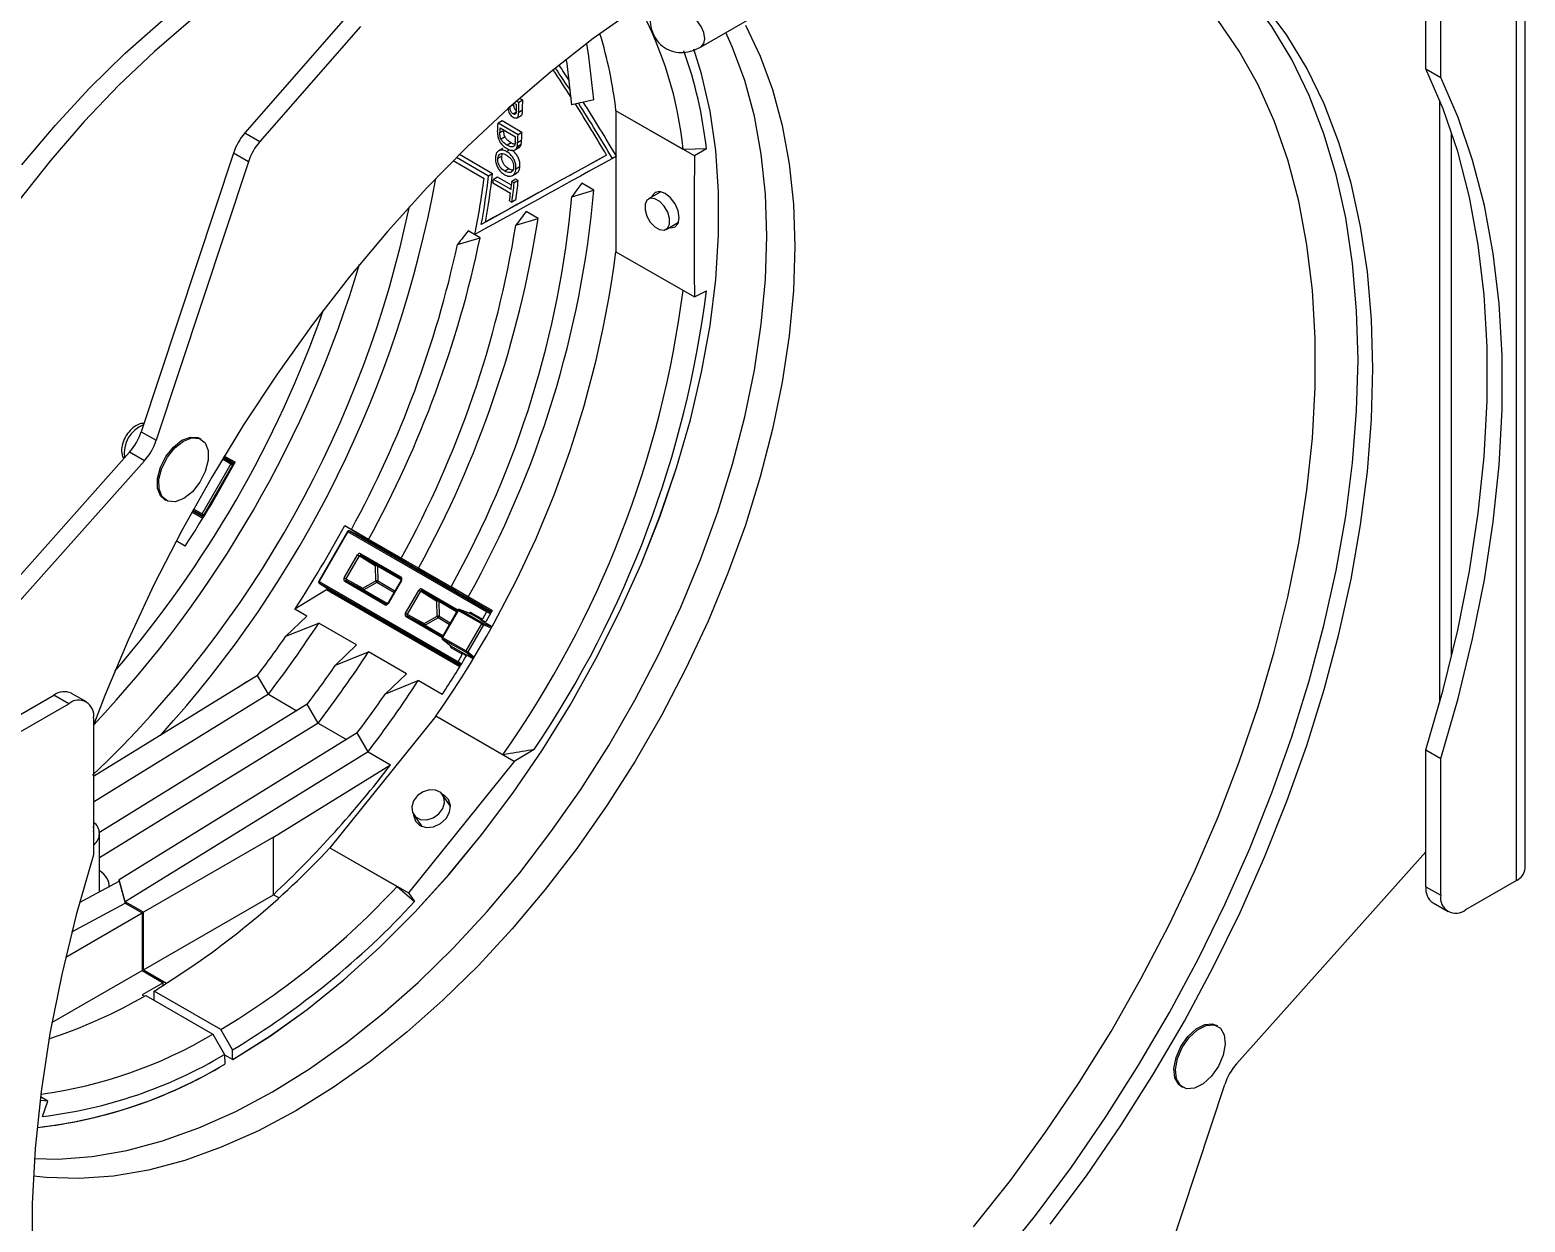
# Model space of a CAD drawing. Extents: x 16.5 to 113.1, y 4.4 to 84.5.
# Drawn here: x 30.79 to 36.09, y 61.04 to 65.28 of the extents above; entities that cross this region are included whole.
import ezdxf

# ---------------------------------------------------------------- set-up
doc = ezdxf.new("R2010")
doc.units = 0
doc.header["$MEASUREMENT"] = 0
doc.layers.add('OBJECT', color=7, linetype='CONTINUOUS')

msp = doc.modelspace()

# ---------------------------------------------------------------- linework, layer by layer
at = {"layer": 'OBJECT'}
for p, q in [((36.0643, 62.2576), (36.0643, 65.8503)), ((36.095, 62.3004), (36.095, 65.8932)), ((35.7426, 65.1383), (35.7426, 65.6237)), ((35.7956, 65.1077), (35.7956, 65.5932)), ((33.1717, 65.2167), (33.6136, 65.4718)), ((31.9093, 65.3192), (31.5525, 64.9108)), ((31.9623, 65.2886), (31.6054, 64.8802)), ((35.7426, 65.1383), (35.7956, 65.1077)), ((32.4857, 64.9972), (32.486, 64.9974)), ((32.486, 64.9974), (32.4857, 64.9973)), ((32.507, 65.0113), (32.4929, 65.0031)), ((32.5075, 65.0167), (32.5157, 65.012)), ((32.5238, 65.0188), (32.5154, 65.0236)), ((32.538, 65.0269), (32.5238, 65.0188)), ((32.538, 65.0269), (32.5266, 65.0335)), ((32.7905, 65.0284), (32.7124, 65.0101)), ((35.792, 62.8888), (35.792, 65.0271)), ((32.4648, 64.9533), (32.4507, 64.9451)), ((32.5214, 64.9043), (32.4507, 64.9451)), ((32.5355, 64.9125), (32.4648, 64.9533)), ((32.5151, 64.9847), (32.5041, 64.9784)), ((32.5182, 64.9648), (32.5323, 64.9729)), ((32.5378, 64.9914), (32.5237, 64.9832)), ((33.1072, 64.852), (32.869, 64.9895)), ((33.1472, 64.8289), (32.869, 64.9895)), ((32.869, 64.9895), (32.869, 64.9895)), ((32.869, 64.9895), (32.869, 64.489)), ((31.5525, 64.9108), (31.6054, 64.8802)), ((32.4715, 64.9194), (32.4573, 64.9112)), ((32.4583, 64.9286), (32.5127, 64.8972)), ((32.4753, 64.8965), (32.4611, 64.8883)), ((32.5355, 64.9125), (32.5214, 64.9043)), ((35.8344, 63.0526), (35.8344, 64.9123)), ((31.5115, 64.8391), (31.1847, 63.8503)), ((31.5645, 64.8085), (31.5115, 64.8391)), ((32.4673, 64.8559), (32.4531, 64.8477)), ((32.4638, 64.8282), (32.466, 64.8372)), ((32.4908, 64.8511), (32.4802, 64.8449)), ((32.4975, 64.8752), (32.4833, 64.867)), ((32.5105, 64.8507), (32.5247, 64.8589)), ((32.5263, 64.8599), (32.5121, 64.8517)), ((32.5322, 64.8694), (32.518, 64.8612)), ((32.5341, 64.8837), (32.5199, 64.8755)), ((33.1902, 64.8538), (33.1472, 64.8289)), ((31.5645, 64.8085), (31.2376, 63.8197)), ((32.4007, 64.7484), (32.2908, 64.8118)), ((32.417, 64.7578), (32.3027, 64.8238)), ((32.4313, 64.7661), (32.3132, 64.8342)), ((32.4638, 64.8282), (32.4496, 64.8199)), ((32.489, 64.7831), (32.4748, 64.7748)), ((32.5281, 64.7909), (32.5139, 64.7827)), ((32.8703, 64.8283), (32.8562, 64.8201)), ((32.4313, 64.7661), (32.417, 64.7578)), ((32.4324, 64.7336), (32.495, 64.6975)), ((32.4482, 64.7542), (32.4339, 64.746)), ((32.4965, 64.7099), (32.4339, 64.746)), ((32.4983, 64.7253), (32.4482, 64.7542)), ((32.514, 64.7462), (32.4998, 64.7379)), ((32.5079, 64.7332), (32.4998, 64.7379)), ((32.5018, 64.7593), (32.5161, 64.7675)), ((32.5222, 64.7414), (32.5079, 64.7332)), ((32.5222, 64.7414), (32.514, 64.7462)), ((32.7905, 64.7074), (32.7481, 64.7319)), ((32.7124, 64.6845), (32.7905, 64.7074)), ((33.0286, 64.702), (32.9844, 64.6764)), ((32.4913, 64.6692), (32.4994, 64.6644)), ((32.5138, 64.6727), (32.4994, 64.6644)), ((32.5924, 64.6068), (32.55, 64.6313)), ((32.4055, 64.594), (32.391, 64.5856)), ((32.5134, 64.5833), (32.5924, 64.6068)), ((33.0468, 64.5682), (33.0911, 64.5938)), ((32.3063, 64.5144), (32.3866, 64.5386)), ((32.3866, 64.5386), (32.3441, 64.5631)), ((32.869, 64.489), (33.1472, 64.3284)), ((33.1472, 64.3284), (33.1902, 64.3499)), ((31.1847, 63.8503), (31.2376, 63.8197)), ((31.3854, 63.8293), (31.3918, 63.8263)), ((31.1425, 63.7772), (30.4216, 62.9684)), ((31.1954, 63.7466), (31.1425, 63.7772)), ((31.3971, 63.8232), (31.3918, 63.8263)), ((31.1954, 63.7466), (30.4746, 62.9378)), ((31.4001, 63.5591), (31.5019, 63.7353)), ((31.5079, 63.7319), (31.4061, 63.5556)), ((31.5019, 63.7353), (31.4722, 63.7525)), ((31.4748, 63.7568), (31.5068, 63.7383)), ((31.515, 63.737), (31.4763, 63.7594)), ((31.5175, 63.7416), (31.479, 63.7638)), ((31.479, 63.7638), (31.5175, 63.7416)), ((31.5068, 63.7383), (31.5138, 63.7348)), ((31.5113, 63.7302), (31.5079, 63.7319)), ((31.2668, 63.6098), (31.2721, 63.6067)), ((31.4025, 63.5424), (31.364, 63.5646)), ((31.3665, 63.5691), (31.4052, 63.5468)), ((31.4, 63.5533), (31.368, 63.5718)), ((31.3704, 63.5762), (31.4001, 63.5591)), ((31.4066, 63.5491), (31.4, 63.5533)), ((31.4061, 63.5556), (31.4093, 63.5535)), ((31.9064, 63.5171), (31.9488, 63.4926)), ((31.9064, 63.5171), (31.9565, 63.4882)), ((31.3403, 63.4442), (31.3089, 63.4623)), ((31.9162, 63.4961), (31.8145, 63.3199)), ((31.918, 63.4951), (31.8163, 63.3188)), ((32.4101, 63.211), (31.918, 63.4951)), ((31.9228, 63.4981), (31.923, 63.498)), ((31.923, 63.498), (32.4117, 63.2159)), ((31.968, 63.4755), (31.923, 63.498)), ((31.9913, 63.4681), (31.93, 63.5035)), ((31.93, 63.5035), (31.9488, 63.4926)), ((32.4297, 63.215), (31.9565, 63.4882)), ((31.9678, 63.4756), (31.9663, 63.4764)), ((32.4272, 63.2105), (31.968, 63.4755)), ((31.9913, 63.4681), (32.1256, 63.3905)), ((31.9044, 63.3311), (31.9515, 63.4126)), ((31.9575, 63.4091), (31.9104, 63.3277)), ((31.9635, 63.4114), (31.9575, 63.4091)), ((32.0158, 63.3731), (31.9575, 63.4091)), ((31.9635, 63.4172), (32.1061, 63.3349)), ((32.1061, 63.3291), (31.9635, 63.4114)), ((31.9635, 63.4114), (32.0218, 63.3754)), ((32.0167, 63.3206), (32.0158, 63.3731)), ((32.0218, 63.3754), (32.1072, 63.3261)), ((32.0228, 63.3732), (32.0237, 63.3206)), ((32.1069, 63.3246), (32.0228, 63.3732)), ((32.168, 63.3661), (32.1068, 63.4014)), ((32.1068, 63.4014), (32.1256, 63.3905)), ((32.168, 63.3661), (32.3024, 63.2885)), ((31.8163, 63.3188), (31.8145, 63.3199)), ((31.816, 63.3132), (31.858, 63.2854)), ((31.816, 63.3132), (31.8162, 63.3131)), ((32.3049, 63.031), (31.8162, 63.3131)), ((31.8162, 63.3131), (31.8582, 63.2853)), ((31.8163, 63.3188), (32.3084, 63.0347)), ((32.0491, 63.2361), (31.9064, 63.3184)), ((31.9104, 63.3277), (31.9114, 63.3213)), ((31.9104, 63.3277), (31.9708, 63.2951)), ((31.9114, 63.3213), (32.0541, 63.239)), ((31.9718, 63.2888), (31.9114, 63.3213)), ((31.9708, 63.2951), (32.0167, 63.3206)), ((32.0202, 63.3145), (31.9743, 63.289)), ((32.081, 63.2794), (32.0202, 63.3145)), ((32.0237, 63.3206), (32.0846, 63.2855)), ((32.1063, 63.3232), (32.0593, 63.2418)), ((32.1081, 63.3222), (32.0611, 63.2407)), ((32.3448, 63.264), (32.2836, 63.2994)), ((32.2836, 63.2994), (32.3024, 63.2885)), ((31.8415, 63.289), (31.7292, 63.2197)), ((32.3147, 63.0158), (31.8415, 63.289)), ((31.8582, 63.2853), (32.3174, 63.0202)), ((32.0572, 63.2395), (31.9718, 63.2888)), ((31.9743, 63.289), (32.0584, 63.2405)), ((32.1219, 63.2056), (32.1689, 63.2871)), ((32.1749, 63.2836), (32.1279, 63.2022)), ((32.1749, 63.2836), (32.1809, 63.2859)), ((32.2332, 63.2476), (32.1749, 63.2836)), ((32.1809, 63.2917), (32.3081, 63.2183)), ((32.1809, 63.2859), (32.2393, 63.2499)), ((32.3054, 63.2141), (32.1809, 63.2859)), ((32.2342, 63.1951), (32.2332, 63.2476)), ((32.2393, 63.2499), (32.3044, 63.2123)), ((32.2403, 63.2476), (32.2412, 63.1951)), ((32.3036, 63.2111), (32.2403, 63.2476)), ((32.3448, 63.264), (32.4297, 63.215)), ((31.7716, 63.1952), (31.6974, 63.124)), ((31.7716, 63.1952), (31.7292, 63.2197)), ((32.2511, 63.1195), (32.1239, 63.1929)), ((32.1289, 63.1958), (32.1279, 63.2022)), ((32.1279, 63.2022), (32.1882, 63.1696)), ((32.1892, 63.1633), (32.1289, 63.1958)), ((32.1289, 63.1958), (32.2534, 63.1239)), ((32.1882, 63.1696), (32.2342, 63.1951)), ((32.2412, 63.1951), (32.2811, 63.1721)), ((32.3071, 63.217), (32.2517, 63.121)), ((32.3089, 63.216), (32.2534, 63.12)), ((32.3924, 63.1678), (32.3089, 63.216)), ((32.3506, 63.2047), (32.3132, 63.2192)), ((32.3132, 63.2192), (32.3137, 63.2189)), ((32.3137, 63.2189), (32.3972, 63.1707)), ((32.351, 63.2045), (32.3137, 63.2189)), ((32.3902, 63.1819), (32.351, 63.2045)), ((32.3558, 63.2075), (32.3951, 63.1849)), ((32.4101, 63.2109), (32.3951, 63.1849)), ((32.4117, 63.2159), (32.4101, 63.211)), ((32.4101, 63.2109), (32.4101, 63.211)), ((32.4237, 63.204), (32.4101, 63.2109)), ((32.4117, 63.2159), (32.4262, 63.2086)), ((31.6974, 63.124), (31.8141, 63.1707)), ((31.9484, 63.0931), (31.8141, 63.1707)), ((32.2543, 63.1257), (32.1892, 63.1633)), ((32.2376, 63.189), (32.1917, 63.1635)), ((32.1917, 63.1635), (32.2551, 63.1269)), ((32.2776, 63.1659), (32.2376, 63.189)), ((32.3369, 63.0718), (32.3924, 63.1678)), ((32.3984, 63.1643), (32.3429, 63.0683)), ((32.3878, 63.1828), (32.397, 63.1792)), ((32.3878, 63.1828), (32.427, 63.1601)), ((32.3951, 63.1849), (32.3902, 63.1819)), ((32.397, 63.1792), (32.3902, 63.1819)), ((32.4077, 63.175), (32.397, 63.1792)), ((32.3972, 63.1707), (32.4264, 63.1591)), ((32.4237, 63.1542), (32.3984, 63.1643)), ((31.9484, 63.0931), (31.8741, 63.0219)), ((32.2528, 63.1146), (32.284, 63.0895)), ((32.2533, 63.1143), (32.2528, 63.1146)), ((32.3368, 63.0661), (32.2533, 63.1143)), ((32.2533, 63.1143), (32.2844, 63.0892)), ((32.2534, 63.12), (32.3369, 63.0718)), ((32.2844, 63.0892), (32.3236, 63.0666)), ((31.8741, 63.0219), (31.9908, 63.0686)), ((32.1252, 62.9911), (31.9908, 63.0686)), ((32.3235, 63.0609), (32.2843, 63.0835)), ((32.3049, 63.031), (32.3084, 63.0347)), ((32.3084, 63.0347), (32.3085, 63.0349)), ((32.3235, 63.0609), (32.3085, 63.0349)), ((32.3085, 63.0349), (32.3212, 63.0265)), ((32.3216, 63.0682), (32.3609, 63.0456)), ((32.3216, 63.0682), (32.3294, 63.062)), ((32.3236, 63.0666), (32.3235, 63.0609)), ((32.3236, 63.0666), (32.3294, 63.062)), ((32.3294, 63.062), (32.3384, 63.0549)), ((32.3615, 63.0466), (32.3368, 63.0661)), ((32.3429, 63.0683), (32.3643, 63.0514)), ((31.5969, 62.985), (31.0155, 62.6259)), ((31.6355, 62.9182), (31.5969, 62.985)), ((32.1252, 62.9911), (32.0509, 62.9199)), ((32.3185, 63.0221), (32.3049, 63.031)), ((31.5586, 62.9626), (31.5286, 62.9428)), ((31.5586, 62.9626), (31.5597, 62.962)), ((32.0509, 62.9199), (32.1676, 62.9666)), ((32.2525, 62.9176), (32.1676, 62.9666)), ((30.6939, 62.8112), (30.8742, 62.9153)), ((30.7468, 62.7807), (30.9271, 62.8847)), ((30.9271, 62.8847), (30.8742, 62.9153)), ((30.9896, 62.8909), (30.9367, 62.9215)), ((31.6355, 62.9182), (31.0155, 62.5353)), ((31.7736, 62.8829), (31.0365, 62.4276)), ((31.6355, 62.9182), (31.7364, 62.8599)), ((31.8123, 62.8161), (31.7736, 62.8829)), ((31.0155, 62.8337), (31.0155, 62.3482)), ((32.2294, 62.8404), (31.854, 62.3734)), ((32.4676, 62.7029), (32.2294, 62.8404)), ((32.5075, 62.6798), (32.2294, 62.8404)), ((31.8123, 62.8161), (31.0366, 62.3371)), ((31.9504, 62.7809), (31.1061, 62.2594)), ((31.8123, 62.8161), (31.9132, 62.7579)), ((31.9891, 62.7141), (31.9504, 62.7809)), ((31.9891, 62.7141), (31.1273, 62.1818)), ((31.9891, 62.7141), (32.0692, 62.6678)), ((32.5787, 62.722), (32.5075, 62.6798)), ((35.7426, 62.7206), (35.7956, 62.69)), ((35.7426, 62.2351), (35.7426, 62.7206)), ((31.6532, 62.4109), (32.0692, 62.6678)), ((32.5075, 62.6798), (32.1322, 62.2129)), ((35.7956, 62.2045), (35.7956, 62.69)), ((32.2822, 62.521), (32.2535, 62.5618)), ((32.1512, 62.4899), (32.1799, 62.4492)), ((31.0366, 62.217), (31.0366, 62.4237)), ((31.6532, 62.4109), (31.1919, 62.1446)), ((31.6532, 62.2068), (31.6532, 62.4109)), ((31.854, 62.3734), (32.0922, 62.2359)), ((31.854, 62.3734), (32.1322, 62.2129)), ((31.854, 62.3734), (31.854, 62.3734)), ((35.0712, 61.606), (35.7426, 62.3593)), ((30.9658, 62.179), (31.1061, 62.2543)), ((31.1061, 62.2594), (31.1035, 62.2529)), ((31.1273, 62.1818), (31.1061, 62.2594)), ((31.1061, 62.2543), (31.1273, 62.1767)), ((32.0922, 62.2359), (32.1545, 62.1823)), ((36.0643, 62.2576), (35.8839, 62.1535)), ((31.1919, 61.9404), (31.6532, 62.2068)), ((31.6726, 62.1956), (31.6532, 62.2068)), ((32.1322, 62.2129), (32.1545, 62.1823)), ((35.7426, 62.2351), (35.7956, 62.2045)), ((30.9164, 61.9855), (31.1874, 62.142)), ((30.9383, 62.0752), (31.1273, 62.1767)), ((31.1919, 62.1446), (31.1273, 62.1818)), ((31.1273, 62.1767), (31.1874, 62.142)), ((31.1874, 62.142), (31.1874, 61.9379)), ((31.1919, 61.9404), (31.1919, 62.1446)), ((35.7685, 62.1779), (35.8215, 62.1473)), ((30.8676, 61.7532), (31.1874, 61.9379)), ((31.1874, 61.9379), (31.2627, 61.8944)), ((31.1919, 61.9404), (31.2744, 61.8928)), ((31.2627, 61.8944), (31.1876, 61.8511)), ((31.4667, 61.7277), (31.2303, 61.8642)), ((31.2303, 61.8316), (31.2303, 61.8642)), ((31.2627, 61.885), (31.2627, 61.8944)), ((31.1876, 61.8511), (31.1958, 61.8464)), ((31.2002, 61.8489), (31.4384, 61.7114)), ((31.4384, 61.7114), (31.4798, 61.6397)), ((31.5081, 61.656), (31.4667, 61.7277)), ((34.9861, 61.7478), (34.9998, 61.7428)), ((35.0051, 61.7397), (34.9998, 61.7428)), ((31.4798, 61.6397), (31.4809, 61.6053)), ((31.4799, 61.6385), (31.5091, 61.6216)), ((31.4809, 61.6053), (31.4809, 61.6052)), ((31.5091, 61.6216), (31.5091, 61.6216)), ((34.7123, 60.5747), (35.029, 61.5328)), ((34.8748, 61.5262), (34.8801, 61.5232)), ((30.8529, 61.4744), (30.8268, 61.4895)), ((30.8529, 61.4744), (30.8277, 61.4766)), ((30.8335, 61.4197), (30.8529, 61.4744))]:
    msp.add_line(p, q, dxfattribs=at)
at = {"layer": 'OBJECT', "flags": 128}
for points in [[(30.761, 64.7979), (30.8786, 64.9376), (31.0006, 65.0694), (31.1262, 65.1927), (31.2547, 65.3066), (31.3854, 65.4106), (31.5176, 65.5042), (31.6505, 65.5867), (31.7835, 65.6577), (31.9157, 65.7168), (32.0464, 65.7637), (32.1749, 65.7981), (32.3005, 65.8199), (32.3068, 65.8206)], [(35.5551, 64.0744), (35.5503, 64.2489), (35.5357, 64.4172), (35.5114, 64.5784), (35.4775, 64.7319), (35.4342, 64.8772), (35.3817, 65.0136), (35.32, 65.1406), (35.2496, 65.2577), (35.1707, 65.3644), (35.0835, 65.4603), (34.9885, 65.5449), (34.8861, 65.618), (34.7765, 65.6793), (34.6604, 65.7285), (34.5381, 65.7653), (34.4102, 65.7898), (34.2771, 65.8017), (34.1394, 65.801), (33.9976, 65.7877), (33.8524, 65.7619), (33.7333, 65.7321)], [(32.3068, 65.7872), (32.2767, 65.7815), (32.1491, 65.7498), (32.0193, 65.7057), (31.8878, 65.6495), (31.7554, 65.5816), (31.6228, 65.5022), (31.4908, 65.4119), (31.36, 65.311), (31.2312, 65.2003), (31.1051, 65.0801), (30.9823, 64.9513), (30.8636, 64.8146), (30.7496, 64.6706)], [(35.5022, 64.1049), (35.4973, 64.2795), (35.4827, 64.4477), (35.4584, 64.6089), (35.4246, 64.7625), (35.3813, 64.9078), (35.3287, 65.0442), (35.2671, 65.1712), (35.1967, 65.2883), (35.1177, 65.395), (35.0306, 65.4908), (34.9356, 65.5755), (34.8331, 65.6486), (34.819, 65.6574)], [(32.9943, 65.3881), (32.9414, 65.3533), (32.7886, 65.2455), (32.6373, 65.1273), (32.4879, 64.9992), (32.3412, 64.8618), (32.1976, 64.7156), (32.0578, 64.5612), (31.9224, 64.3992), (31.7918, 64.2302), (31.6666, 64.055), (31.5473, 63.8743), (31.4344, 63.6887), (31.3284, 63.499), (31.2296, 63.3061), (31.1385, 63.1106), (31.0554, 62.9133), (31.015, 62.8089)], [(33.1846, 65.2453), (33.1813, 65.2668), (33.1717, 65.2889), (33.1574, 65.3082), (33.1404, 65.3219), (33.1235, 65.3277), (33.1146, 65.3271)], [(33.3282, 65.2934), (33.3811, 65.1838), (33.4249, 65.0647), (33.4591, 64.9367), (33.4838, 64.8007), (33.4986, 64.6573), (33.5035, 64.5073), (33.4986, 64.3516), (33.4838, 64.1911), (33.4591, 64.0266), (33.4249, 63.8591), (33.3811, 63.6895), (33.3282, 63.5187), (33.2663, 63.3478), (33.1958, 63.1776), (33.1172, 63.0091), (33.0308, 62.8434), (32.9371, 62.6811), (32.8367, 62.5234), (32.7302, 62.3711), (32.618, 62.225), (32.5009, 62.0859), (32.3796, 61.9547), (32.2546, 61.832), (32.1266, 61.7186), (31.9965, 61.615), (31.8649, 61.5219), (31.7325, 61.4398), (31.6002, 61.3691), (31.4686, 61.3103), (31.3385, 61.2636), (31.2105, 61.2293), (31.0855, 61.2077), (30.9641, 61.1988), (30.847, 61.2026), (30.8016, 61.2077)], [(30.8054, 61.27), (30.8897, 61.2685), (31.0099, 61.2774), (31.1337, 61.2988), (31.2603, 61.3327), (31.3892, 61.379), (31.5195, 61.4372), (31.6505, 61.5072), (31.7816, 61.5885), (31.9119, 61.6807), (32.0408, 61.7833), (32.1674, 61.8956), (32.2912, 62.0171), (32.4114, 62.147), (32.5274, 62.2847), (32.6384, 62.4294), (32.7439, 62.5802), (32.8433, 62.7364), (32.936, 62.897), (33.0216, 63.0611), (33.0995, 63.2279), (33.1692, 63.3964), (33.2305, 63.5657), (33.283, 63.7348), (33.3263, 63.9027), (33.3602, 64.0686), (33.3846, 64.2315), (33.3993, 64.3904), (33.4042, 64.5446), (33.3993, 64.6931), (33.3846, 64.8351), (33.3602, 64.9698), (33.3263, 65.0965), (33.283, 65.2144), (33.2592, 65.2672)], [(34.138, 61.0281), (34.2684, 61.1924), (34.3935, 61.3633), (34.5128, 61.5399), (34.6258, 61.7216), (34.732, 61.9076), (34.831, 62.0971), (34.9224, 62.2894), (35.0058, 62.4835), (35.0808, 62.6788), (35.1472, 62.8743), (35.2046, 63.0693), (35.2528, 63.263), (35.2916, 63.4545), (35.3208, 63.643), (35.3404, 63.8277), (35.3502, 64.0079), (35.3502, 64.1828), (35.3404, 64.3517), (35.3208, 64.5138), (35.2916, 64.6686), (35.2528, 64.8152), (35.2046, 64.9532), (35.1472, 65.082), (35.0808, 65.2009), (35.0058, 65.3095)], [(31.5091, 61.6216), (31.6416, 61.7051), (31.7731, 61.7998), (31.9031, 61.905), (32.0307, 62.0202), (32.1552, 62.1447), (32.2758, 62.2778), (32.3919, 62.4187), (32.5028, 62.5666), (32.6078, 62.7206), (32.7064, 62.8799), (32.798, 63.0434), (32.8819, 63.2104), (32.9579, 63.3797), (33.0253, 63.5504), (33.0838, 63.7216), (33.1331, 63.8921), (33.1729, 64.0611), (33.203, 64.2276), (33.2231, 64.3905), (33.2332, 64.5489), (33.2332, 64.702), (33.2231, 64.8488), (33.203, 64.9885), (33.1729, 65.1203), (33.1458, 65.2082)], [(31.5091, 61.6216), (31.6416, 61.7052), (31.7731, 61.7998), (31.9031, 61.9051), (32.0307, 62.0203), (32.1551, 62.1448), (32.2758, 62.2779), (32.3919, 62.4188), (32.5028, 62.5666), (32.6078, 62.7207), (32.7064, 62.8799), (32.7979, 63.0435), (32.8819, 63.2104), (32.9578, 63.3797), (33.0252, 63.5504), (33.0838, 63.7216), (33.1331, 63.8921), (33.1729, 64.0611), (33.2029, 64.2275), (33.2231, 64.3905), (33.2332, 64.5489), (33.2332, 64.702), (33.2231, 64.8488), (33.2029, 64.9885), (33.1729, 65.1202), (33.1457, 65.2082)], [(32.7905, 65.0284), (32.7732, 65.1818), (32.7654, 65.2281)], [(33.1717, 65.2167), (33.1813, 65.2277), (33.1846, 65.2453)], [(32.7124, 65.0101), (32.6953, 65.1568), (32.6928, 65.172)], [(35.7426, 62.7206), (35.8042, 62.9338), (35.856, 63.1454), (35.8976, 63.3546), (35.929, 63.5606), (35.95, 63.7625), (35.9605, 63.9595), (35.9605, 64.1509), (35.95, 64.3357), (35.929, 64.5134), (35.8976, 64.6832), (35.856, 64.8443), (35.8042, 64.9962), (35.7426, 65.1383)], [(35.7956, 62.69), (35.8572, 62.9032), (35.9089, 63.1148), (35.9506, 63.324), (35.9819, 63.53), (36.0029, 63.7319), (36.0134, 63.929), (36.0134, 64.1203), (36.0029, 64.3052), (35.9819, 64.4828), (35.9506, 64.6526), (35.9089, 64.8137), (35.8572, 64.9656), (35.7956, 65.1077)], [(33.1902, 64.8538), (33.1498, 64.8529), (33.1072, 64.852)], [(32.7481, 64.7319), (32.7304, 64.7085), (32.7124, 64.6845)], [(33.0244, 64.6672), (33.0072, 64.6773), (32.9912, 64.679), (32.979, 64.672), (32.9723, 64.6575), (32.9722, 64.6376), (32.9787, 64.6155), (32.9909, 64.5943), (33.0068, 64.5774), (33.024, 64.5674), (33.04, 64.5657), (33.0522, 64.5726), (33.0589, 64.5871), (33.059, 64.607), (33.0525, 64.6292), (33.0403, 64.6503), (33.0244, 64.6672)], [(33.0934, 64.6097), (33.0896, 64.6339), (33.0788, 64.6588), (33.0626, 64.6806), (33.0436, 64.696), (33.0245, 64.7027), (33.0083, 64.6995), (32.9975, 64.6871), (32.996, 64.6832)], [(33.0585, 64.5749), (33.0626, 64.5743), (33.0788, 64.5774), (33.0896, 64.5898), (33.0934, 64.6097)], [(34.2241, 60.902), (34.3572, 61.0676), (34.4851, 61.2397), (34.6074, 61.4178), (34.7236, 61.6011), (34.8331, 61.7888), (34.9356, 61.9802), (35.0306, 62.1745), (35.1177, 62.371), (35.1967, 62.5688), (35.2671, 62.7672), (35.3287, 62.9654), (35.3813, 63.1625), (35.4246, 63.3578), (35.4584, 63.5504), (35.4827, 63.7397), (35.4973, 63.9248), (35.5022, 64.1049)], [(34.4102, 61.037), (34.5381, 61.2092), (34.6604, 61.3872), (34.7765, 61.5705), (34.8861, 61.7582), (34.9885, 61.9496), (35.0835, 62.144), (35.1707, 62.3404), (35.2496, 62.5383), (35.32, 62.7367), (35.3817, 62.9348), (35.4342, 63.1319), (35.4775, 63.3272), (35.5114, 63.5198), (35.5357, 63.7091), (35.5503, 63.8942), (35.5551, 64.0744)], [(31.2668, 63.6098), (31.2532, 63.6222), (31.2424, 63.6492), (31.2421, 63.6844), (31.2523, 63.7238), (31.2718, 63.7624), (31.2983, 63.7957), (31.3284, 63.8196), (31.3587, 63.8313), (31.3854, 63.8293)], [(31.3908, 63.8262), (31.4107, 63.8108), (31.4215, 63.7838), (31.4218, 63.7486), (31.4116, 63.7092), (31.3921, 63.6706), (31.3657, 63.6373), (31.3355, 63.6134), (31.3052, 63.6017), (31.2785, 63.6037), (31.2585, 63.6191), (31.2477, 63.6461), (31.2474, 63.6813), (31.2577, 63.7207), (31.2772, 63.7593), (31.3036, 63.7926), (31.3338, 63.8165), (31.364, 63.8282), (31.3908, 63.8262)], [(31.5068, 63.7383), (31.5063, 63.7384), (31.5056, 63.7384), (31.505, 63.7383), (31.5043, 63.7379), (31.5036, 63.7375), (31.503, 63.7369), (31.5024, 63.7361), (31.5019, 63.7353)], [(31.5019, 63.7353), (31.5026, 63.7349), (31.5034, 63.7345), (31.5042, 63.734), (31.505, 63.7335), (31.5059, 63.733), (31.5066, 63.7326), (31.5073, 63.7322), (31.5079, 63.7319)], [(31.4001, 63.5591), (31.3997, 63.5582), (31.3993, 63.5574), (31.3991, 63.5565), (31.3991, 63.5557), (31.3991, 63.5549), (31.3993, 63.5543), (31.3996, 63.5537), (31.4, 63.5533)], [(31.4001, 63.5591), (31.4008, 63.5587), (31.4016, 63.5582), (31.4024, 63.5577), (31.4033, 63.5573), (31.4041, 63.5568), (31.4049, 63.5563), (31.4055, 63.556), (31.4061, 63.5556)], [(31.9162, 63.4961), (31.9163, 63.4961), (31.9165, 63.496), (31.9169, 63.4958), (31.9174, 63.4955), (31.918, 63.4951)], [(31.923, 63.498), (31.9224, 63.4982), (31.9218, 63.4982), (31.9212, 63.498), (31.9205, 63.4977), (31.9198, 63.4972), (31.9192, 63.4966), (31.9186, 63.4959), (31.918, 63.4951)], [(31.9731, 63.4787), (31.9726, 63.4778), (31.9719, 63.4771), (31.9713, 63.4764), (31.9706, 63.4759), (31.9699, 63.4756), (31.9692, 63.4754), (31.9686, 63.4754), (31.968, 63.4755)], [(31.9575, 63.4091), (31.9569, 63.4095), (31.9562, 63.4098), (31.9555, 63.4103), (31.9546, 63.4108), (31.9538, 63.4112), (31.953, 63.4117), (31.9522, 63.4122), (31.9515, 63.4126)], [(31.9635, 63.4172), (31.963, 63.4163), (31.9627, 63.4155), (31.9625, 63.4146), (31.9625, 63.4138), (31.9625, 63.413), (31.9627, 63.4123), (31.963, 63.4118), (31.9635, 63.4114)], [(31.8162, 63.3131), (31.8158, 63.3135), (31.8155, 63.314), (31.8153, 63.3147), (31.8152, 63.3154), (31.8153, 63.3162), (31.8155, 63.3171), (31.8158, 63.318), (31.8163, 63.3188)], [(31.9104, 63.3277), (31.9099, 63.328), (31.9092, 63.3284), (31.9084, 63.3288), (31.9076, 63.3293), (31.9068, 63.3298), (31.906, 63.3303), (31.9052, 63.3307), (31.9044, 63.3311)], [(31.9114, 63.3213), (31.9109, 63.3215), (31.9103, 63.3215), (31.9096, 63.3214), (31.9089, 63.3211), (31.9082, 63.3206), (31.9076, 63.32), (31.907, 63.3192), (31.9064, 63.3184)], [(32.1061, 63.3349), (32.1057, 63.334), (32.1053, 63.3331), (32.1051, 63.3323), (32.1051, 63.3314), (32.1051, 63.3307), (32.1053, 63.33), (32.1057, 63.3295), (32.1061, 63.3291)], [(32.1081, 63.3222), (32.1075, 63.3225), (32.107, 63.3228), (32.1066, 63.323), (32.1064, 63.3232), (32.1063, 63.3232)], [(31.858, 63.2794), (31.8585, 63.2803), (31.8588, 63.2812), (31.8591, 63.2821), (31.8592, 63.2829), (31.8591, 63.2837), (31.8589, 63.2844), (31.8586, 63.2849), (31.8582, 63.2853)], [(32.1749, 63.2836), (32.1743, 63.2839), (32.1737, 63.2843), (32.1729, 63.2848), (32.1721, 63.2852), (32.1713, 63.2857), (32.1704, 63.2862), (32.1696, 63.2867), (32.1689, 63.2871)], [(32.1809, 63.2859), (32.1805, 63.2863), (32.1802, 63.2868), (32.18, 63.2875), (32.1799, 63.2882), (32.18, 63.2891), (32.1802, 63.2899), (32.1805, 63.2908), (32.1809, 63.2917)], [(32.0541, 63.239), (32.0535, 63.2392), (32.0529, 63.2392), (32.0522, 63.239), (32.0515, 63.2387), (32.0509, 63.2382), (32.0502, 63.2376), (32.0496, 63.2369), (32.0491, 63.2361)], [(32.0611, 63.2407), (32.0604, 63.2411), (32.0599, 63.2414), (32.0596, 63.2416), (32.0593, 63.2417), (32.0593, 63.2418)], [(32.1279, 63.2022), (32.1273, 63.2025), (32.1266, 63.2029), (32.1259, 63.2033), (32.1251, 63.2038), (32.1242, 63.2043), (32.1234, 63.2047), (32.1226, 63.2052), (32.1219, 63.2056)], [(32.1289, 63.1958), (32.1283, 63.196), (32.1277, 63.196), (32.1271, 63.1958), (32.1264, 63.1955), (32.1257, 63.1951), (32.125, 63.1944), (32.1244, 63.1937), (32.1239, 63.1929)], [(32.3089, 63.216), (32.3082, 63.2163), (32.3077, 63.2166), (32.3074, 63.2168), (32.3071, 63.217), (32.3071, 63.217)], [(32.4297, 63.215), (32.4089, 63.1771), (32.4077, 63.175)], [(32.3924, 63.1678), (32.3931, 63.1674), (32.3939, 63.1669), (32.3947, 63.1664), (32.3955, 63.1659), (32.3964, 63.1655), (32.3971, 63.165), (32.3978, 63.1646), (32.3984, 63.1643)], [(32.3369, 63.0718), (32.3377, 63.0714), (32.3385, 63.0709), (32.3393, 63.0704), (32.3401, 63.0699), (32.3409, 63.0695), (32.3417, 63.069), (32.3424, 63.0686), (32.3429, 63.0683)], [(32.2291, 62.5782), (32.2072, 62.5794), (32.1845, 62.5724), (32.1646, 62.5584), (32.1504, 62.5394), (32.1441, 62.5184), (32.1467, 62.4985), (32.1578, 62.4828), (32.1756, 62.4736), (32.1976, 62.4724), (32.2202, 62.4793), (32.2402, 62.4934), (32.2544, 62.5123), (32.2606, 62.5334), (32.2581, 62.5533), (32.247, 62.569), (32.2291, 62.5782)], [(32.2661, 62.4774), (32.2788, 62.5001), (32.282, 62.5238), (32.2752, 62.5447), (32.2594, 62.5599), (32.2525, 62.5632)], [(31.0155, 62.4312), (31.0166, 62.4384), (31.0155, 62.4489)], [(32.1503, 62.4913), (32.1505, 62.4885), (32.1573, 62.4675), (32.1731, 62.4524), (32.1954, 62.4455), (32.221, 62.4478), (32.2458, 62.459), (32.2661, 62.4774)], [(31.0155, 62.3482), (30.9539, 62.135), (30.9022, 61.9234), (30.8605, 61.7142), (30.8291, 61.5082), (30.8081, 61.3063), (30.7976, 61.1093), (30.7976, 60.9179), (30.8081, 60.7331), (30.8291, 60.5554), (30.8605, 60.3856), (30.9022, 60.2245), (30.9539, 60.0726), (31.0155, 59.9305)], [(34.8748, 61.5262), (34.8662, 61.5328), (34.8525, 61.5566), (34.8491, 61.5898), (34.8563, 61.6285), (34.8732, 61.6678), (34.8979, 61.7031), (34.9273, 61.7302), (34.958, 61.7457), (34.9861, 61.7478)], [(34.9914, 61.7447), (35.0137, 61.7331), (35.0274, 61.7093), (35.0309, 61.6761), (35.0237, 61.6375), (35.0067, 61.5981), (34.982, 61.5628), (34.9526, 61.5358), (34.922, 61.5203), (34.8938, 61.5182), (34.8716, 61.5297), (34.8579, 61.5535), (34.8544, 61.5868), (34.8616, 61.6254), (34.8785, 61.6647), (34.9032, 61.7), (34.9327, 61.7271), (34.9633, 61.7426), (34.9914, 61.7447)], [(31.5091, 61.6216), (31.5088, 61.632), (31.5081, 61.656)]]:
    msp.add_lwpolyline(points, dxfattribs=at)
at = {"layer": 'OBJECT'}
for centre, radius, start, end in [((33.3931, 62.5911), 4.1064, 129.1291, 147.9832), ((31.7765, 64.7205), 1.3372, 5.6441, 28.5579), ((31.3356, 64.8125), 1.5436, 6.5832, 16.9583), ((31.6459, 64.6812), 1.5539, 6.3761, 19.5683), ((30.1945, 65.0168), 2.3212, 359.2778, 359.8811), ((30.2131, 65.012), 2.3108, 359.2874, 0.1683), ((30.2099, 65.0201), 2.328, 359.2929, 0.1672), ((29.9524, 65.0581), 2.5008, 356.7181, 357.4095), ((31.7123, 64.7719), 0.2118, 139.0162, 161.5082), ((29.9465, 65.0542), 2.5149, 356.7407, 357.1369), ((30.0066, 65.0225), 2.5092, 356.7465, 357.1371), ((30.0215, 65.0174), 2.5025, 356.7497, 357.4093), ((30.0203, 65.0253), 2.5178, 356.775, 357.4304), ((31.7653, 64.7413), 0.2118, 139.0162, 161.5082), ((28.2897, 65.4665), 4.0046, 317.7174, 349.6804), ((29.4228, 65.1286), 3.0021, 348.8928, 352.7244), ((29.4854, 65.113), 2.9531, 349.7111, 353.0911), ((29.4806, 65.1208), 2.9719, 349.789, 353.1444), ((29.6529, 65.0835), 2.8015, 352.8246, 353.0802), ((29.7242, 65.0464), 2.7927, 353.0784, 353.6578), ((29.6995, 65.0456), 2.8258, 352.249, 353.654), ((29.6947, 65.0535), 2.8446, 352.3084, 353.703), ((29.2301, 65.0036), 3.4969, 330.8333, 354.7646), ((29.1941, 65.0274), 3.6106, 330.7658, 354.9164), ((29.6603, 65.0543), 2.857, 352.2527, 352.8254), ((28.3354, 65.4438), 3.8828, 313.5741, 348.1906), ((28.9191, 65.1589), 3.6401, 331.1303, 350.9016), ((28.8826, 65.1828), 3.7543, 331.0585, 351.1744), ((28.6069, 65.3261), 3.8608, 331.2335, 348.2309), ((28.6442, 65.302), 3.7458, 331.3057, 347.8621), ((29.2003, 64.964), 3.6993, 324.9669, 352.622), ((28.0267, 65.6242), 4.1056, 316.7066, 343.2988), ((29.4385, 64.8265), 3.6993, 324.9669, 352.622), ((29.4559, 64.8239), 3.7643, 326.0573, 352.766), ((28.0409, 65.616), 4.018, 319.3856, 340.6198), ((31.2333, 63.7735), 0.1094, 111.6465, 188.3491), ((30.984, 63.9174), 0.2116, 318.4846, 341.5153), ((31.037, 63.8868), 0.2116, 318.4846, 341.5153), ((27.7924, 65.7596), 4.2366, 326.8718, 331.5552), ((31.504, 63.7345), 0.0047, 325.8791, 52.8596), ((31.4019, 63.5577), 0.0047, 247.1445, 334.1176), ((28.1813, 65.535), 4.2366, 326.8718, 331.5552), ((31.9206, 63.4936), 0.005, 63.4857, 150), ((32.02, 63.3712), 0.00464, 67.1147, 154.874), ((32.0193, 63.3662), 0.00784, 63.5716, 116.8484), ((32.0203, 63.3734), 0.00258, 355.213, 53.0061), ((31.8188, 63.3174), 0.005, 150, 236.5035), ((32.0203, 63.3136), 0.00784, 63.5847, 116.8471), ((32.0245, 63.321), 0.00784, 183.1499, 236.4244), ((32.0162, 63.3209), 0.00758, 302.1944, 357.8056), ((31.9746, 63.2925), 0.00464, 145.1228, 232.8898), ((31.9786, 63.2956), 0.00784, 183.1575, 236.4227), ((31.9728, 63.2912), 0.00258, 246.9712, 304.7927), ((32.2375, 63.2456), 0.00464, 67.1125, 154.8842), ((32.2368, 63.2406), 0.00783, 63.5694, 116.8546), ((32.2377, 63.2479), 0.00258, 355.2018, 52.9954), ((32.2377, 63.1881), 0.00784, 63.5855, 116.8386), ((32.242, 63.1955), 0.00783, 183.1416, 236.4308), ((32.2336, 63.1954), 0.00758, 302.1942, 357.8067), ((32.3114, 63.2145), 0.005, 68.9012, 150), ((32.3132, 63.2143), 0.00468, 84.5687, 158.9241), ((32.3515, 63.2092), 0.00468, 264.5873, 338.8969), ((28.3507, 65.4301), 4.1352, 322.5952, 326.8807), ((32.192, 63.167), 0.00464, 145.1135, 232.8991), ((32.196, 63.17), 0.00784, 183.1499, 236.4244), ((32.1902, 63.1656), 0.00258, 246.9618, 304.8127), ((32.3967, 63.1661), 0.00468, 84.5602, 158.9158), ((32.3942, 63.1669), 0.00486, 328.181, 52.8074), ((28.4241, 65.3851), 3.9783, 322.8932, 325.3635), ((32.256, 63.1185), 0.005, 150, 231.0877), ((33.0187, 64.4483), 1.533, 239.9746, 240.0518), ((32.2571, 63.117), 0.00468, 141.0881, 215.4166), ((32.2806, 63.0865), 0.00468, 321.1004, 35.4146), ((28.5274, 65.3281), 4.1352, 322.5952, 326.8807), ((28.7132, 65.2275), 4.2264, 326.8693, 329.0651), ((32.3406, 63.0688), 0.00468, 141.0827, 215.4324), ((32.3387, 63.0706), 0.00486, 247.1911, 331.8217), ((28.6009, 65.283), 3.9783, 322.8932, 325.3635), ((30.9108, 62.8642), 0.0629, 65.6928, 125.6178), ((28.7042, 65.226), 4.1352, 322.5952, 326.8807), ((30.9616, 62.8424), 0.0546, 350.786, 129.2035), ((28.7777, 65.181), 3.9783, 322.8932, 325.3635), ((29.1014, 64.9275), 3.7301, 313.1646, 322.7151), ((30.9862, 62.4237), 0.0497, 306.1858, 53.8144), ((29.7018, 64.3793), 2.942, 302.3951, 317.0152), ((36.0425, 62.3056), 0.0528, 294.3736, 354.3064), ((29.9748, 64.203), 2.8901, 301.0783, 317.1074), ((35.8029, 62.2279), 0.0607, 173.2032, 235.4848), ((35.8494, 62.1958), 0.0546, 170.7858, 309.2034), ((29.9768, 64.1967), 2.9665, 301.0783, 317.2305), ((30.2755, 63.4561), 1.8543, 288.2854, 299.9151), ((30.6139, 63.0977), 1.6129, 277.6263, 300.7436), ((30.6382, 63.0042), 1.6331, 276.2053, 301.0643), ((30.6373, 63.0062), 1.6353, 276.3594, 301.0545), ((30.64, 63.0479), 1.6397, 276.7773, 300.8116), ((35.2296, 61.4657), 0.2116, 138.4845, 161.5155)]:
    msp.add_arc(centre, radius, start, end, dxfattribs=at)
for centre, major_axis, ratio, start_param, end_param in [((31.1177, 63.8399), (-1.769, 2.9939), 0.57051, 4.77585, 4.809478), ((31.1379, 63.8282), (-1.769, 2.9939), 0.57051, 4.787781, 4.815803), ((31.1379, 63.8282), (-1.7836, 3.0186), 0.57051, 4.796652, 4.815639), ((31.1177, 63.8399), (-1.769, 2.9939), 0.57051, 4.706609, 4.76801), ((31.1379, 63.8282), (-1.769, 2.9939), 0.57051, 4.706609, 4.773044), ((31.1379, 63.8282), (-1.7836, 3.0186), 0.57051, 4.706609, 4.771061), ((31.1379, 63.8282), (2.459, 1.3862), 0.010107, 0.791454, 1.040948), ((31.1177, 63.8399), (2.459, 1.3862), 0.010107, 0.791454, 1.02083), ((31.1177, 63.8399), (2.4793, 1.3976), 0.010107, 0.79949, 1.018924), ((31.9585, 63.4085), (0.005, 0.00866), 0.809918, 6.282718, 7.853209), ((31.9115, 63.3271), (0.00501, 0.00866), 0.809918, 1.571795, 3.142287), ((32.1011, 63.3262), (0.00501, 0.00866), 0.809918, 4.713387, 6.283879), ((32.1759, 63.283), (0.005, 0.00866), 0.809918, 6.282718, 7.853209), ((32.0541, 63.2448), (0.005, 0.00866), 0.809918, 3.141125, 4.711617), ((32.1289, 63.2016), (0.00501, 0.00866), 0.809918, 1.571795, 3.142287), ((32.3508, 63.1988), (0.00496, 0.00873), 0.807311, 6.277604, 7.397216), ((32.2893, 63.0922), (0.00508, 0.00866), 0.80731, 2.027555, 3.147397), ((30.9116, 62.2303), (0.16, 0.005), 0.597073, 6.264473, 6.938604), ((31.2166, 63.7828), (1.12, 2.0781), 0.556891, 3.919108, 3.948778)]:
    msp.add_ellipse(centre, major_axis=major_axis, ratio=ratio, start_param=start_param, end_param=end_param, dxfattribs=at)
for points, knots in [([(32.9896, 65.3219), (32.9899, 65.3133), (32.9908, 65.2918), (33.0003, 65.2602), (33.0197, 65.2299), (33.0476, 65.2077), (33.0813, 65.196), (33.1169, 65.1958), (33.1471, 65.2038), (33.1648, 65.2131), (33.1717, 65.2167)], [0, 0, 0, 0, 0.095823, 0.239927, 0.374686, 0.506227, 0.644626, 0.777379, 0.913638, 1, 1, 1, 1]), ([(32.4855, 64.9995), (32.4862, 64.9946), (32.4873, 64.9874), (32.4923, 64.9777), (32.4973, 64.9714), (32.5015, 64.9681), (32.5038, 64.9668), (32.5041, 64.9666)], [0, 0, 0, 0, 0.380947, 0.575039, 0.76859, 0.96735, 1, 1, 1, 1]), ([(32.5041, 64.9784), (32.5026, 64.9794), (32.4999, 64.9813), (32.4965, 64.9856), (32.4942, 64.9903), (32.4929, 64.9964), (32.4929, 65.0005), (32.4929, 65.0031)], [0, 0, 0, 0, 0.210805, 0.367117, 0.524216, 0.700341, 1, 1, 1, 1]), ([(32.5163, 64.9881), (32.5154, 64.9888), (32.5134, 64.9902), (32.5107, 64.9938), (32.5084, 64.9985), (32.5071, 65.0045), (32.507, 65.0087), (32.507, 65.0113)], [0, 0, 0, 0, 0.129135, 0.301624, 0.47498, 0.669331, 1, 1, 1, 1]), ([(32.5155, 64.9875), (32.5154, 64.9852), (32.5152, 64.9816), (32.5132, 64.9779), (32.5106, 64.9766), (32.5075, 64.9767), (32.5053, 64.9778), (32.5041, 64.9784)], [0, 0, 0, 0, 0.309461, 0.484989, 0.661561, 0.828877, 1, 1, 1, 1]), ([(32.5041, 64.9666), (32.5067, 64.9654), (32.5114, 64.9632), (32.517, 64.9638), (32.5207, 64.9663), (32.5233, 64.9727), (32.5235, 64.9789), (32.5237, 64.9832)], [0, 0, 0, 0, 0.224567, 0.396339, 0.537404, 0.678488, 1, 1, 1, 1]), ([(32.5322, 64.9731), (32.5331, 64.9736), (32.5351, 64.9748), (32.5374, 64.981), (32.5376, 64.9871), (32.5378, 64.9914)], [0, 0, 0, 0, 0.176676, 0.427776, 1, 1, 1, 1]), ([(32.4491, 64.915), (32.449, 64.9096), (32.4489, 64.9008), (32.4524, 64.8873), (32.4588, 64.8758), (32.4689, 64.864), (32.4774, 64.8583), (32.4823, 64.8551)], [0, 0, 0, 0, 0.238879, 0.386805, 0.534937, 0.736121, 1, 1, 1, 1]), ([(32.4611, 64.8883), (32.4601, 64.8907), (32.4578, 64.896), (32.4571, 64.9039), (32.4572, 64.9089), (32.4573, 64.9112)], [0, 0, 0, 0, 0.301724, 0.680345, 1, 1, 1, 1]), ([(32.4833, 64.867), (32.4813, 64.8683), (32.4772, 64.8707), (32.4701, 64.8764), (32.4645, 64.8825), (32.4617, 64.8874), (32.4611, 64.8883)], [0, 0, 0, 0, 0.251682, 0.503794, 0.906009, 1, 1, 1, 1]), ([(32.4753, 64.8965), (32.4743, 64.8989), (32.472, 64.9042), (32.4712, 64.9121), (32.4714, 64.9171), (32.4715, 64.9194)], [0, 0, 0, 0, 0.301715, 0.680312, 1, 1, 1, 1]), ([(32.4975, 64.8752), (32.4955, 64.8765), (32.4914, 64.8789), (32.4843, 64.8845), (32.4787, 64.8907), (32.4758, 64.8956), (32.4753, 64.8965)], [0, 0, 0, 0, 0.251684, 0.5037976, 0.9060161, 1, 1, 1, 1]), ([(32.4802, 64.8449), (32.4748, 64.8473), (32.4657, 64.8513), (32.4542, 64.8493), (32.4466, 64.8427), (32.4426, 64.8337), (32.4417, 64.8271), (32.4414, 64.8246)], [0, 0, 0, 0, 0.290558, 0.49128, 0.692746, 0.885002, 1, 1, 1, 1]), ([(32.4496, 64.8199), (32.4501, 64.8232), (32.4512, 64.8296), (32.4563, 64.8355), (32.4629, 64.8381), (32.4707, 64.8372), (32.4762, 64.8344), (32.4791, 64.8329)], [0, 0, 0, 0, 0.20434, 0.410619, 0.591607, 0.788761, 1, 1, 1, 1]), ([(32.5139, 64.7827), (32.514, 64.788), (32.5143, 64.7976), (32.5095, 64.8128), (32.5022, 64.826), (32.4921, 64.8373), (32.4843, 64.8423), (32.4802, 64.8449)], [0, 0, 0, 0, 0.220923, 0.405317, 0.589282, 0.778821, 1, 1, 1, 1]), ([(32.4823, 64.8551), (32.485, 64.8537), (32.4919, 64.8501), (32.5028, 64.8472), (32.5092, 64.8503), (32.5121, 64.8517)], [0, 0, 0, 0, 0.251683, 0.652402, 1, 1, 1, 1]), ([(32.5095, 64.8669), (32.5084, 64.8655), (32.5059, 64.8622), (32.4998, 64.8608), (32.4919, 64.8624), (32.4864, 64.8654), (32.4833, 64.867)], [0, 0, 0, 0, 0.195131, 0.442566, 0.687462, 1, 1, 1, 1]), ([(32.5105, 64.8701), (32.5093, 64.8703), (32.505, 64.8709), (32.5006, 64.8734), (32.4975, 64.8752)], [0, 0, 0, 0, 0.292447, 1, 1, 1, 1]), ([(32.5281, 64.7909), (32.5283, 64.7962), (32.5285, 64.8058), (32.5237, 64.8211), (32.5164, 64.8341), (32.508, 64.8438), (32.5021, 64.8477), (32.4998, 64.8492)], [0, 0, 0, 0, 0.2449695, 0.449451, 0.6534522, 0.8636649, 1, 1, 1, 1]), ([(32.5117, 64.8801), (32.5116, 64.8778), (32.5113, 64.8743), (32.5106, 64.8699), (32.5098, 64.8679), (32.5095, 64.8669)], [0, 0, 0, 0, 0.4948349, 0.7456825, 1, 1, 1, 1]), ([(32.5121, 64.8517), (32.5128, 64.8523), (32.5141, 64.8534), (32.5163, 64.8564), (32.5173, 64.8593), (32.518, 64.8612)], [0, 0, 0, 0, 0.250579, 0.501722, 1, 1, 1, 1]), ([(32.518, 64.8612), (32.5183, 64.8623), (32.519, 64.8651), (32.5195, 64.8699), (32.5198, 64.8737), (32.5199, 64.8755)], [0, 0, 0, 0, 0.249787, 0.624096, 1, 1, 1, 1]), ([(32.5263, 64.8599), (32.527, 64.8605), (32.5283, 64.8616), (32.5305, 64.8646), (32.5315, 64.8674), (32.5322, 64.8694)], [0, 0, 0, 0, 0.2505936, 0.5017536, 1, 1, 1, 1]), ([(32.5322, 64.8694), (32.5325, 64.8705), (32.5331, 64.8733), (32.5337, 64.8781), (32.534, 64.8818), (32.5341, 64.8837)], [0, 0, 0, 0, 0.249803, 0.6240948, 1, 1, 1, 1]), ([(32.4414, 64.8246), (32.4414, 64.8184), (32.4414, 64.8078), (32.4466, 64.7917), (32.4547, 64.7783), (32.4641, 64.7685), (32.4709, 64.7642), (32.4734, 64.7626)], [0, 0, 0, 0, 0.261939, 0.447076, 0.63285, 0.861479, 1, 1, 1, 1]), ([(32.4748, 64.7748), (32.4701, 64.778), (32.4628, 64.7828), (32.4549, 64.7941), (32.4507, 64.8043), (32.4492, 64.8133), (32.4495, 64.8182), (32.4496, 64.8199)], [0, 0, 0, 0, 0.337924, 0.525221, 0.712787, 0.896236, 1, 1, 1, 1]), ([(32.489, 64.7831), (32.4844, 64.7862), (32.4771, 64.791), (32.4691, 64.8023), (32.4649, 64.8126), (32.4634, 64.8215), (32.4637, 64.8264), (32.4638, 64.8282)], [0, 0, 0, 0, 0.337982, 0.525268, 0.712824, 0.896272, 1, 1, 1, 1]), ([(32.4734, 64.7626), (32.4788, 64.7601), (32.4879, 64.7559), (32.4998, 64.7573), (32.5077, 64.7634), (32.5125, 64.7725), (32.5135, 64.7796), (32.5139, 64.7827)], [0, 0, 0, 0, 0.286633, 0.479832, 0.67374, 0.859769, 1, 1, 1, 1]), ([(32.5057, 64.7873), (32.5052, 64.7841), (32.5041, 64.7777), (32.4989, 64.7717), (32.4916, 64.7691), (32.4832, 64.7705), (32.4774, 64.7735), (32.4748, 64.7748)], [0, 0, 0, 0, 0.1990029, 0.3994892, 0.5789921, 0.8093227, 1, 1, 1, 1]), ([(32.4791, 64.8329), (32.4835, 64.8302), (32.4903, 64.8258), (32.4987, 64.8162), (32.5032, 64.8067), (32.506, 64.7967), (32.5058, 64.7905), (32.5057, 64.7873)], [0, 0, 0, 0, 0.308059, 0.481939, 0.657468, 0.82138, 1, 1, 1, 1]), ([(32.5014, 64.7788), (32.4999, 64.7789), (32.4959, 64.7792), (32.4917, 64.7816), (32.489, 64.7831)], [0, 0, 0, 0, 0.3658721, 1, 1, 1, 1]), ([(32.5158, 64.7679), (32.5179, 64.7692), (32.5226, 64.7722), (32.5267, 64.7808), (32.5277, 64.7879), (32.5281, 64.7909)], [0, 0, 0, 0, 0.304524, 0.701083, 1, 1, 1, 1]), ([(33.1472, 64.8289), (33.1468, 64.6831), (33.1465, 64.5165), (33.1471, 64.3493), (33.1472, 64.3284)], [0, 0, 0, 0, 0.875006, 1, 1, 1, 1]), ([(32.55, 64.6313), (32.5442, 64.6236), (32.5319, 64.6076), (32.5197, 64.5916), (32.5134, 64.5833)], [0, 0, 0, 0, 0.480299, 1, 1, 1, 1]), ([(32.3441, 64.5631), (32.3383, 64.5556), (32.3257, 64.5393), (32.3131, 64.5231), (32.3063, 64.5144)], [0, 0, 0, 0, 0.463231, 1, 1, 1, 1]), ([(31.1944, 63.8797), (31.1942, 63.8797), (31.1877, 63.8807), (31.1737, 63.8758), (31.1535, 63.8647), (31.1342, 63.8438), (31.1193, 63.8162), (31.1137, 63.788), (31.115, 63.7665), (31.1209, 63.7571), (31.1225, 63.7547)], [0, 0, 0, 0, 0.003968, 0.125921, 0.268488, 0.436262, 0.610175, 0.788471, 0.945657, 1, 1, 1, 1]), ([(31.9731, 63.4787), (31.9722, 63.479), (31.9705, 63.4797), (31.9677, 63.4794), (31.9655, 63.4786), (31.9645, 63.4776), (31.9643, 63.4774)], [0, 0, 0, 0, 0.307497, 0.614956, 0.922731, 1, 1, 1, 1]), ([(32.1061, 63.3291), (32.1063, 63.3289), (32.1067, 63.3287), (32.1072, 63.3276), (32.1073, 63.3261), (32.107, 63.3246), (32.1065, 63.3236), (32.1063, 63.3232)], [0, 0, 0, 0, 0.254489, 0.473555, 0.65895, 0.853717, 1, 1, 1, 1]), ([(31.8547, 63.2876), (31.8546, 63.287), (31.8543, 63.2853), (31.855, 63.2827), (31.8563, 63.2806), (31.8575, 63.2797), (31.858, 63.2794)], [0, 0, 0, 0, 0.181436, 0.490666, 0.799351, 1, 1, 1, 1]), ([(32.0593, 63.2418), (32.059, 63.2413), (32.0583, 63.2403), (32.0571, 63.2393), (32.0558, 63.2388), (32.0547, 63.2387), (32.0543, 63.2389), (32.0541, 63.239)], [0, 0, 0, 0, 0.181058, 0.367541, 0.555336, 0.754965, 1, 1, 1, 1]), ([(32.5787, 62.722), (32.5505, 62.7173), (32.5134, 62.711), (32.4764, 62.7045), (32.4676, 62.7029)], [0, 0, 0, 0, 0.760964, 1, 1, 1, 1])]:
    msp.add_open_spline(points, degree=3, knots=knots, dxfattribs=at)

doc.saveas('drawing.dxf')
